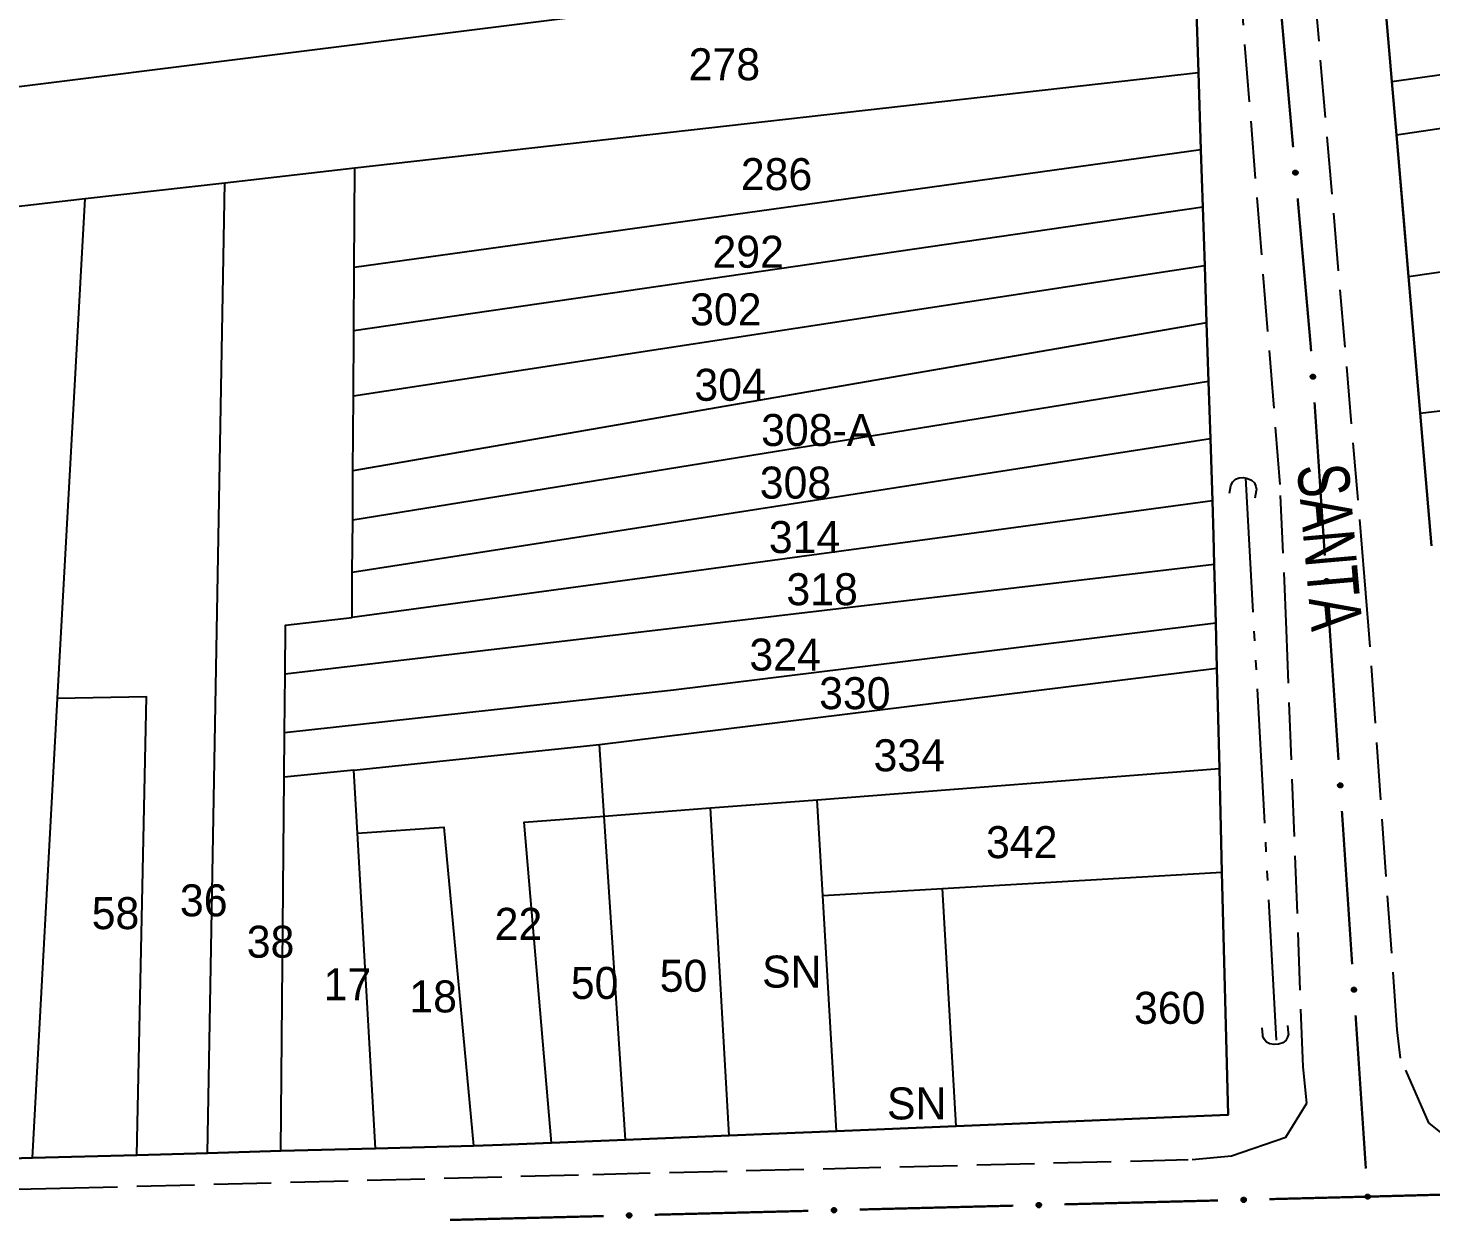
# Model space of a CAD drawing. Extents: x 201053 to 202535, y 4855063 to 4857394.
# Drawn here: x 202170.2 to 202279.7, y 4856967.6 to 4857060.6 of the extents above; entities that cross this region are included whole.
import ezdxf
from ezdxf.enums import TextEntityAlignment as Align

# ---------------------------------------------------------------- set-up
doc = ezdxf.new("R2010")
doc.units = 0
doc.header["$LTSCALE"] = 1.5
doc.header["$MEASUREMENT"] = 0
doc.linetypes.add('TRACO_05', pattern=[11, 7, -1, 0.5, -1, 0.5, -1])
doc.linetypes.add('TRACO_11', pattern=[8, 3, -1, 3, -1])
for name, color, linetype in [('CD_MALHA_LOTES', 7, 'CONTINUOUS'), ('HD-VALAS-DRENOS', 170, 'CONTINUOUS'), ('RU-QUADRA', 210, 'CONTINUOUS'), ('SV-BUEIRO-VALA', 7, 'CONTINUOUS'), ('SV-EIXO-RUA-N-PAV', 6, 'CONTINUOUS'), ('SV-EIXO-RUA-PAV', 20, 'CONTINUOUS'), ('SV-RUA-PAVIM', 7, 'CONTINUOUS'), ('SV-TXT-RUA-PAV', 7, 'CONTINUOUS'), ('Th_NmrPort', 7, 'CONTINUOUS')]:
    doc.layers.add(name, color=color, linetype=linetype)
doc.styles.add('ARIAL', font='ARIAL.SHX')

# ---------------------------------------------------------------- blocks, each defined once
blk = doc.blocks.new('COD120', base_point=(202246.23, 4857300.32))
at = {"layer": 'SV-BUEIRO-VALA'}
blk.add_lwpolyline([(202245.23, 4857298.92), (202245.23, 4857299.503333), (202245.23, 4857299.590833), (202245.313333, 4857299.824167), (202245.48, 4857300.086667), (202245.73, 4857300.2325), (202246.063333, 4857300.32), (202246.396667, 4857300.32), (202246.73, 4857300.2325), (202246.98, 4857300.086667), (202247.146667, 4857299.824167), (202247.23, 4857299.590833), (202247.23, 4857299.503333), (202247.23, 4857298.92)], dxfattribs=at)

msp = doc.modelspace()

# ---------------------------------------------------------------- linework, layer by layer
at = {"layer": 'CD_MALHA_LOTES', "linetype": 'Continuous', "flags": 128}
for points in [[(202261.16, 4857067.5), (202150.52, 4857053.64)], [(202261.16, 4857067.5), (202261.37, 4857062.69), (202261.55, 4857057.13)], [(202276.65, 4857056.42), (202318.57, 4857062.33)], [(202276.65, 4857056.42), (202276.21, 4857061.57)], [(202277.01, 4857052.26), (202318.57, 4857058.42)], [(202195.68, 4857049.66), (202261.55, 4857057.13)], [(202261.55, 4857057.13), (202261.75, 4857051.09)], [(202277.01, 4857052.26), (202276.65, 4857056.42)], [(202277.96, 4857041.17), (202277.01, 4857052.26)], [(202261.75, 4857051.09), (202195.63, 4857041.89)], [(202261.75, 4857051.09), (202261.9, 4857046.6)], [(202185.53, 4857048.51), (202195.68, 4857049.66)], [(202195.63, 4857041.89), (202195.68, 4857049.66)], [(202174.62, 4857047.28), (202185.53, 4857048.51)], [(202184.17, 4856972.7), (202185.53, 4857048.51)], [(202168.79, 4857046.61), (202174.62, 4857047.28)], [(202172.47, 4857008.2), (202174.62, 4857047.28)], [(202277.96, 4857041.17), (202318.57, 4857047.06)], [(202261.9, 4857046.6), (202195.6, 4857036.93)], [(202261.9, 4857046.6), (202262.04, 4857042.02)], [(202262.04, 4857042.02), (202195.57, 4857031.84)], [(202195.6, 4857036.93), (202195.63, 4857041.89)], [(202262.04, 4857042.02), (202262.19, 4857037.55)], [(202278.87, 4857030.49), (202277.96, 4857041.17)], [(202262.19, 4857037.55), (202195.53, 4857026)], [(202195.57, 4857031.84), (202195.6, 4857036.93)], [(202262.19, 4857037.55), (202262.34, 4857032.98)], [(202278.87, 4857030.49), (202318.57, 4857035.21)], [(202262.34, 4857032.98), (202195.51, 4857022.15)], [(202262.34, 4857032.98), (202262.49, 4857028.49)], [(202195.53, 4857026), (202195.57, 4857031.84)], [(202279.75, 4857020.13), (202278.87, 4857030.49)], [(202262.49, 4857028.49), (202195.48, 4857018.06)], [(202262.49, 4857028.49), (202262.64, 4857023.65)], [(202195.51, 4857022.15), (202195.53, 4857026)], [(202262.64, 4857023.65), (202195.46, 4857014.54)], [(202262.64, 4857023.65), (202262.73, 4857020.94), (202262.79, 4857018.67)], [(202195.48, 4857018.06), (202195.51, 4857022.15)], [(202262.79, 4857018.67), (202190.23, 4857010.11)], [(202262.79, 4857018.67), (202262.9, 4857014.09)], [(202195.46, 4857014.54), (202195.48, 4857018.06)], [(202262.9, 4857014.09), (202220.56, 4857008.87), (202190.19, 4857005.52)], [(202190.23, 4857010.11), (202190.27, 4857013.93), (202195.46, 4857014.54)], [(202262.9, 4857014.09), (202262.99, 4857010.58)], [(202214.79, 4857004.61), (202262.99, 4857010.58)], [(202262.99, 4857010.58), (202263.19, 4857002.74)], [(202190.19, 4857005.52), (202190.23, 4857010.11)], [(202178.65, 4856972.54), (202179.41, 4857008.35), (202172.47, 4857008.2)], [(202170.5, 4856972.32), (202172.47, 4857008.2)], [(202190.16, 4857002.06), (202190.19, 4857005.52)], [(202195.61, 4857002.62), (202214.79, 4857004.61)], [(202215.15, 4856999.01), (202214.79, 4857004.61)], [(202189.9, 4856972.86), (202190.16, 4857002.06)], [(202195.61, 4857002.62), (202190.16, 4857002.06)], [(202195.89, 4856997.7), (202195.61, 4857002.62)], [(202231.77, 4857000.3), (202263.19, 4857002.74)], [(202263.19, 4857002.74), (202263.39, 4856994.64)], [(202215.15, 4856999.01), (202223.46, 4856999.66)], [(202223.46, 4856999.66), (202231.77, 4857000.3)], [(202224.9, 4856974.07), (202223.46, 4856999.66)], [(202232.21, 4856992.82), (202231.77, 4857000.3)], [(202211.04, 4856973.49), (202208.9, 4856998.54), (202215.15, 4856999.01)], [(202216.82, 4856973.73), (202215.15, 4856999.01)], [(202195.89, 4856997.7), (202202.64, 4856998.16), (202204.94, 4856973.27)], [(202197.3, 4856973.06), (202195.89, 4856997.7)], [(202241.56, 4856993.36), (202263.39, 4856994.64)], [(202263.39, 4856994.64), (202263.87, 4856975.68), (202242.62, 4856974.8)], [(202232.21, 4856992.82), (202241.56, 4856993.36)], [(202242.62, 4856974.8), (202241.56, 4856993.36)], [(202233.3, 4856974.41), (202232.21, 4856992.82)], [(202233.3, 4856974.41), (202224.9, 4856974.07)], [(202242.62, 4856974.8), (202233.3, 4856974.41)], [(202211.04, 4856973.49), (202207.18, 4856973.33), (202204.94, 4856973.27)], [(202216.82, 4856973.73), (202211.04, 4856973.49)], [(202224.9, 4856974.07), (202216.82, 4856973.73)], [(202170.5, 4856972.32), (202166.16, 4856972.2), (202162.49, 4856972.09)], [(202178.65, 4856972.54), (202170.5, 4856972.32)], [(202184.17, 4856972.7), (202178.65, 4856972.54)], [(202189.9, 4856972.86), (202184.17, 4856972.7)], [(202197.3, 4856973.06), (202189.9, 4856972.86)], [(202204.94, 4856973.27), (202197.3, 4856973.06)]]:
    msp.add_lwpolyline(points, dxfattribs=at)
at = {"layer": 'HD-VALAS-DRENOS', "linetype": 'TRACO_05'}
msp.add_polyline3d([(202265.23, 4857025.44, 7.98), (202267.05, 4856992.01, 7.98), (202267.64, 4856981.18, 5.27)], dxfattribs=at)
at = {"layer": 'RU-QUADRA', "linetype": 'Continuous', "flags": 128}
for points in [[(202166.16, 4856972.2), (202170.5, 4856972.32), (202178.65, 4856972.54), (202184.17, 4856972.7), (202189.9, 4856972.86), (202197.3, 4856973.06), (202204.94, 4856973.27), (202207.18, 4856973.33), (202211.04, 4856973.49), (202216.82, 4856973.73), (202224.9, 4856974.07), (202233.3, 4856974.41), (202242.62, 4856974.8), (202263.87, 4856975.68), (202263.39, 4856994.64), (202263.19, 4857002.74), (202262.99, 4857010.58), (202262.9, 4857014.09), (202262.79, 4857018.67), (202262.73, 4857020.94), (202262.64, 4857023.65), (202262.49, 4857028.49), (202262.34, 4857032.98), (202262.19, 4857037.55), (202262.04, 4857042.02), (202261.9, 4857046.6), (202261.75, 4857051.09), (202261.55, 4857057.13), (202261.37, 4857062.69)], [(202276.21, 4857061.57), (202276.65, 4857056.42), (202277.01, 4857052.26), (202277.61, 4857045.27), (202277.96, 4857041.17), (202278.87, 4857030.49), (202279.75, 4857020.13)]]:
    msp.add_lwpolyline(points, dxfattribs=at)
at = {"layer": 'SV-EIXO-RUA-N-PAV', "const_width": 0.18}
msp.add_lwpolyline([(202274.77, 4856969.29), (202286.765648, 4856969.613171)], dxfattribs=at)
at = {"layer": 'SV-EIXO-RUA-PAV', "const_width": 0.18}
for points in [[(202267.885805, 4857063.234746), (202268.944175, 4857051.28151)], [(202269.296965, 4857047.297098), (202270.267138, 4857036.339965)], [(202270.267138, 4857036.339965), (202270.33, 4857035.63)], [(202270.33, 4857035.63), (202270.349183, 4857035.343384)], [(202270.616297, 4857031.352312), (202271.417639, 4857019.379099)], [(202271.684754, 4857015.388027), (202272.486096, 4857003.414813)], [(202272.75321, 4856999.423742), (202273.554553, 4856987.450528)], [(202273.821667, 4856983.459457), (202274.62301, 4856971.486243)], [(202251.086886, 4856968.688305), (202263.083015, 4856968.993082)], [(202267.081725, 4856969.094674), (202274.079467, 4856969.27246)], [(202274.079467, 4856969.27246), (202274.77, 4856969.29)], [(202203.10237, 4856967.469198), (202215.098499, 4856967.773975)], [(202219.097209, 4856967.875567), (202231.093338, 4856968.180344)], [(202235.092047, 4856968.281936), (202247.088176, 4856968.586713)]]:
    msp.add_lwpolyline(points, dxfattribs=at)
at = {"layer": 'SV-EIXO-RUA-PAV'}
for points in [[(202269.21755, 4857049.442133), (202269.25549, 4857049.411269), (202269.281786, 4857049.376985), (202269.295488, 4857049.342078), (202269.299553, 4857049.308074), (202269.299793, 4857049.272817), (202269.292193, 4857049.237218), (202269.275006, 4857049.199576), (202269.244313, 4857049.1613), (202269.207421, 4857049.13667), (202269.173917, 4857049.121405), (202269.138704, 4857049.115125), (202269.10445, 4857049.115465), (202269.067733, 4857049.124583), (202269.029756, 4857049.142372), (202268.992015, 4857049.174168), (202268.966465, 4857049.207956), (202268.954098, 4857049.242068), (202268.948009, 4857049.277509), (202268.948195, 4857049.313506), (202268.955856, 4857049.348408), (202268.973837, 4857049.386612), (202269.005712, 4857049.423447), (202269.039121, 4857049.449314), (202269.07305, 4857049.462157), (202269.108077, 4857049.467367), (202269.143436, 4857049.468038), (202269.179539, 4857049.461888), (202269.21755, 4857049.442133)], [(202270.58298, 4857033.498559), (202270.620248, 4857033.466887), (202270.645802, 4857033.432046), (202270.658751, 4857033.396852), (202270.662084, 4857033.362768), (202270.661567, 4857033.327515), (202270.653204, 4857033.292088), (202270.635213, 4857033.254823), (202270.603704, 4857033.217215), (202270.566292, 4857033.193383), (202270.532467, 4857033.178842), (202270.497127, 4857033.17332), (202270.462889, 4857033.174396), (202270.426376, 4857033.1843), (202270.38879, 4857033.202901), (202270.35174, 4857033.2355), (202270.326922, 4857033.269829), (202270.315291, 4857033.304199), (202270.309965, 4857033.339763), (202270.310924, 4857033.375747), (202270.319333, 4857033.410476), (202270.33813, 4857033.448286), (202270.37079, 4857033.484428), (202270.404747, 4857033.509571), (202270.438944, 4857033.521682), (202270.474075, 4857033.526138), (202270.50944, 4857033.526049), (202270.545402, 4857033.519125), (202270.58298, 4857033.498559)], [(202271.651437, 4857017.534274), (202271.688705, 4857017.502602), (202271.714258, 4857017.46776), (202271.727208, 4857017.432567), (202271.730541, 4857017.398483), (202271.730024, 4857017.36323), (202271.721661, 4857017.327802), (202271.70367, 4857017.290538), (202271.672161, 4857017.25293), (202271.634749, 4857017.229098), (202271.600924, 4857017.214557), (202271.565584, 4857017.209035), (202271.531346, 4857017.210111), (202271.494833, 4857017.220015), (202271.457247, 4857017.238616), (202271.420197, 4857017.271215), (202271.395379, 4857017.305544), (202271.383748, 4857017.339914), (202271.378421, 4857017.375478), (202271.379381, 4857017.411462), (202271.38779, 4857017.446191), (202271.406587, 4857017.484001), (202271.439247, 4857017.520142), (202271.473203, 4857017.545286), (202271.507401, 4857017.557397), (202271.542532, 4857017.561853), (202271.577897, 4857017.561764), (202271.613859, 4857017.55484), (202271.651437, 4857017.534274)], [(202272.719893, 4857001.569989), (202272.757162, 4857001.538317), (202272.782715, 4857001.503475), (202272.795664, 4857001.468281), (202272.798998, 4857001.434198), (202272.798481, 4857001.398945), (202272.790118, 4857001.363517), (202272.772126, 4857001.326253), (202272.740617, 4857001.288645), (202272.703205, 4857001.264813), (202272.669381, 4857001.250272), (202272.634041, 4857001.24475), (202272.599803, 4857001.245826), (202272.56329, 4857001.255729), (202272.525704, 4857001.274331), (202272.488654, 4857001.30693), (202272.463836, 4857001.341259), (202272.452205, 4857001.375629), (202272.446878, 4857001.411193), (202272.447837, 4857001.447177), (202272.456247, 4857001.481906), (202272.475044, 4857001.519716), (202272.507703, 4857001.555857), (202272.54166, 4857001.581001), (202272.575858, 4857001.593112), (202272.610989, 4857001.597568), (202272.646353, 4857001.597479), (202272.682316, 4857001.590555), (202272.719893, 4857001.569989)], [(202273.78835, 4856985.605704), (202273.825618, 4856985.574032), (202273.851172, 4856985.53919), (202273.864121, 4856985.503996), (202273.867455, 4856985.469913), (202273.866938, 4856985.43466), (202273.858575, 4856985.399232), (202273.840583, 4856985.361967), (202273.809074, 4856985.324359), (202273.771662, 4856985.300528), (202273.737838, 4856985.285987), (202273.702498, 4856985.280464), (202273.668259, 4856985.28154), (202273.631746, 4856985.291444), (202273.59416, 4856985.310046), (202273.557111, 4856985.342644), (202273.532293, 4856985.376974), (202273.520662, 4856985.411344), (202273.515335, 4856985.446907), (202273.516294, 4856985.482892), (202273.524704, 4856985.517621), (202273.543501, 4856985.555431), (202273.57616, 4856985.591572), (202273.610117, 4856985.616716), (202273.644315, 4856985.628827), (202273.679445, 4856985.633283), (202273.71481, 4856985.633194), (202273.750773, 4856985.62627), (202273.78835, 4856985.605704)], [(202264.93594, 4856969.150273), (202264.969128, 4856969.186198), (202265.004998, 4856969.210287), (202265.040698, 4856969.221767), (202265.07489, 4856969.223686), (202265.110092, 4856969.22171), (202265.145143, 4856969.211887), (202265.18163, 4856969.192367), (202265.217901, 4856969.159328), (202265.240163, 4856969.120961), (202265.25329, 4856969.086563), (202265.257344, 4856969.051024), (202265.254851, 4856969.01686), (202265.243444, 4856968.980789), (202265.223301, 4856968.944005), (202265.189196, 4856968.908338), (202265.153869, 4856968.884963), (202265.119046, 4856968.874765), (202265.083293, 4856968.870916), (202265.047379, 4856968.873364), (202265.013028, 4856968.883205), (202264.976029, 4856968.903552), (202264.941271, 4856968.93768), (202264.917555, 4856968.972649), (202264.906871, 4856969.007319), (202264.903874, 4856969.042604), (202264.905427, 4856969.077935), (202264.913835, 4856969.11358), (202264.93594, 4856969.150273)], [(202274.867564, 4856969.442457), (202274.905386, 4856969.411447), (202274.93155, 4856969.377062), (202274.945119, 4856969.342103), (202274.949053, 4856969.308083), (202274.949159, 4856969.272827), (202274.941422, 4856969.237257), (202274.924091, 4856969.19968), (202274.893251, 4856969.161522), (202274.856265, 4856969.137034), (202274.822703, 4856969.121898), (202274.787466, 4856969.115753), (202274.753214, 4856969.116224), (202274.716532, 4856969.125482), (202274.678623, 4856969.143417), (202274.641004, 4856969.175357), (202274.615584, 4856969.209243), (202274.603348, 4856969.243402), (202274.597394, 4856969.278867), (202274.597718, 4856969.314862), (202274.605514, 4856969.349734), (202274.62364, 4856969.38787), (202274.655657, 4856969.424582), (202274.689164, 4856969.450321), (202274.723143, 4856969.463034), (202274.75819, 4856969.468109), (202274.793551, 4856969.468645), (202274.82963, 4856969.462357), (202274.867564, 4856969.442457)], [(202216.951424, 4856967.931167), (202216.984612, 4856967.967091), (202217.020482, 4856967.99118), (202217.056182, 4856968.00266), (202217.090374, 4856968.004579), (202217.125576, 4856968.002603), (202217.160627, 4856967.99278), (202217.197114, 4856967.97326), (202217.233385, 4856967.940221), (202217.255647, 4856967.901854), (202217.268774, 4856967.867456), (202217.272828, 4856967.831918), (202217.270335, 4856967.797753), (202217.258928, 4856967.761682), (202217.238785, 4856967.724899), (202217.20468, 4856967.689231), (202217.169353, 4856967.665856), (202217.13453, 4856967.655658), (202217.098777, 4856967.651809), (202217.062863, 4856967.654258), (202217.028512, 4856967.664098), (202216.991513, 4856967.684445), (202216.956755, 4856967.718574), (202216.933039, 4856967.753543), (202216.922355, 4856967.788212), (202216.919358, 4856967.823498), (202216.920911, 4856967.858828), (202216.929319, 4856967.894473), (202216.951424, 4856967.931167)], [(202232.946263, 4856968.337536), (202232.979451, 4856968.37346), (202233.015321, 4856968.397549), (202233.051021, 4856968.409029), (202233.085213, 4856968.410948), (202233.120414, 4856968.408972), (202233.155465, 4856968.399149), (202233.191953, 4856968.379629), (202233.228224, 4856968.34659), (202233.250485, 4856968.308223), (202233.263613, 4856968.273825), (202233.267667, 4856968.238287), (202233.265174, 4856968.204122), (202233.253766, 4856968.168051), (202233.233624, 4856968.131268), (202233.199519, 4856968.0956), (202233.164191, 4856968.072225), (202233.129369, 4856968.062027), (202233.093615, 4856968.058178), (202233.057701, 4856968.060627), (202233.02335, 4856968.070467), (202232.986352, 4856968.090814), (202232.951594, 4856968.124942), (202232.927878, 4856968.159911), (202232.917194, 4856968.194581), (202232.914197, 4856968.229866), (202232.91575, 4856968.265197), (202232.924157, 4856968.300842), (202232.946263, 4856968.337536)], [(202248.941101, 4856968.743905), (202248.97429, 4856968.779829), (202249.010159, 4856968.803918), (202249.045859, 4856968.815398), (202249.080052, 4856968.817317), (202249.115253, 4856968.815341), (202249.150304, 4856968.805518), (202249.186791, 4856968.785998), (202249.223062, 4856968.752959), (202249.245324, 4856968.714592), (202249.258452, 4856968.680194), (202249.262506, 4856968.644656), (202249.260013, 4856968.610491), (202249.248605, 4856968.57442), (202249.228463, 4856968.537636), (202249.194358, 4856968.501969), (202249.15903, 4856968.478594), (202249.124208, 4856968.468396), (202249.088454, 4856968.464547), (202249.05254, 4856968.466996), (202249.018189, 4856968.476836), (202248.98119, 4856968.497183), (202248.946432, 4856968.531311), (202248.922717, 4856968.56628), (202248.912033, 4856968.60095), (202248.909036, 4856968.636235), (202248.910589, 4856968.671566), (202248.918996, 4856968.707211), (202248.941101, 4856968.743905)]]:
    msp.add_lwpolyline(points, close=True, dxfattribs=at)
for points in [[(202268.948195, 4857049.313506), (202268.966465, 4857049.207956)], [(202268.953041, 4857049.32669), (202268.978187, 4857049.197409)], [(202268.955856, 4857049.348408), (202268.992015, 4857049.174168)], [(202268.967702, 4857049.362234), (202269.009739, 4857049.165957)], [(202268.973837, 4857049.386612), (202269.029756, 4857049.142372)], [(202268.991637, 4857049.40134), (202269.047966, 4857049.136465)], [(202269.005712, 4857049.423447), (202269.067733, 4857049.124583)], [(202269.02161, 4857049.434131), (202269.084629, 4857049.124643)], [(202269.039121, 4857049.449314), (202269.10445, 4857049.115465)], [(202269.055626, 4857049.452211), (202269.120811, 4857049.118257)], [(202269.07305, 4857049.462157), (202269.138704, 4857049.115125)], [(202269.090363, 4857049.462136), (202269.153552, 4857049.119786)], [(202269.108077, 4857049.467367), (202269.173917, 4857049.121405)], [(202269.127182, 4857049.464026), (202269.192007, 4857049.13415)], [(202269.143436, 4857049.468038), (202269.207421, 4857049.13667)], [(202269.161764, 4857049.460239), (202269.225902, 4857049.15359)], [(202269.179539, 4857049.461888), (202269.244313, 4857049.1613)], [(202269.196827, 4857049.451015), (202269.257475, 4857049.183782)], [(202269.21755, 4857049.442133), (202269.275006, 4857049.199576)], [(202269.237533, 4857049.424482), (202269.282528, 4857049.225727)], [(202269.25549, 4857049.411269), (202269.292193, 4857049.237218)], [(202269.270564, 4857049.39179), (202269.29423, 4857049.263749)], [(202269.281786, 4857049.376985), (202269.299793, 4857049.272817)], [(202270.474075, 4857033.526138), (202270.532467, 4857033.178842)], [(202270.493103, 4857033.522388), (202270.550826, 4857033.191195)], [(202270.50944, 4857033.526049), (202270.566292, 4857033.193383)], [(202270.310924, 4857033.375747), (202270.326922, 4857033.269829)], [(202270.316052, 4857033.388824), (202270.338415, 4857033.259033)], [(202270.319333, 4857033.410476), (202270.35174, 4857033.2355)], [(202270.331474, 4857033.424045), (202270.369284, 4857033.22691)], [(202270.33813, 4857033.448286), (202270.38879, 4857033.202901)], [(202270.356243, 4857033.462628), (202270.406869, 4857033.196604)], [(202270.37079, 4857033.484428), (202270.426376, 4857033.1843)], [(202270.386914, 4857033.494767), (202270.44327, 4857033.183997)], [(202270.404747, 4857033.509571), (202270.462889, 4857033.174396)], [(202270.42131, 4857033.512113), (202270.479306, 4857033.176836)], [(202270.438944, 4857033.521682), (202270.497127, 4857033.17332)], [(202270.456252, 4857033.521289), (202270.512073, 4857033.177661)], [(202270.527596, 4857033.517858), (202270.585131, 4857033.209902)], [(202270.545402, 4857033.519125), (202270.603704, 4857033.217215)], [(202270.562453, 4857033.507883), (202270.617346, 4857033.23941)], [(202270.58298, 4857033.498559), (202270.635213, 4857033.254823)], [(202270.602579, 4857033.480482), (202270.643294, 4857033.280806)], [(202270.620248, 4857033.466887), (202270.653204, 4857033.292088)], [(202270.634901, 4857033.447088), (202270.65581, 4857033.318568)], [(202270.645802, 4857033.432046), (202270.661567, 4857033.327515)], [(202271.379381, 4857017.411462), (202271.395379, 4857017.305544)], [(202271.384509, 4857017.424539), (202271.406872, 4857017.294748)], [(202271.38779, 4857017.446191), (202271.420197, 4857017.271215)], [(202271.39993, 4857017.45976), (202271.437741, 4857017.262625)], [(202271.406587, 4857017.484001), (202271.457247, 4857017.238616)], [(202271.4247, 4857017.498343), (202271.475326, 4857017.232319)], [(202271.439247, 4857017.520142), (202271.494833, 4857017.220015)], [(202271.45537, 4857017.530482), (202271.511727, 4857017.219712)], [(202271.473203, 4857017.545286), (202271.531346, 4857017.210111)], [(202271.489767, 4857017.547827), (202271.547763, 4857017.21255)], [(202271.507401, 4857017.557397), (202271.565584, 4857017.209035)], [(202271.524709, 4857017.557004), (202271.580529, 4857017.213376)], [(202271.542532, 4857017.561853), (202271.600924, 4857017.214557)], [(202271.56156, 4857017.558103), (202271.619283, 4857017.22691)], [(202271.577897, 4857017.561764), (202271.634749, 4857017.229098)], [(202271.596053, 4857017.553573), (202271.653588, 4857017.245617)], [(202271.613859, 4857017.55484), (202271.672161, 4857017.25293)], [(202271.63091, 4857017.543598), (202271.685803, 4857017.275125)], [(202271.651437, 4857017.534274), (202271.70367, 4857017.290538)], [(202271.671036, 4857017.516197), (202271.711751, 4857017.316521)], [(202271.688705, 4857017.502602), (202271.721661, 4857017.327802)], [(202271.703357, 4857017.482803), (202271.724267, 4857017.354283)], [(202271.714258, 4857017.46776), (202271.730024, 4857017.36323)], [(202272.447837, 4857001.447177), (202272.463836, 4857001.341259)], [(202272.452966, 4857001.460254), (202272.475328, 4857001.330463)], [(202272.456247, 4857001.481906), (202272.488654, 4857001.30693)], [(202272.468387, 4857001.495475), (202272.506197, 4857001.29834)], [(202272.475044, 4857001.519716), (202272.525704, 4857001.274331)], [(202272.493157, 4857001.534058), (202272.543783, 4857001.268034)], [(202272.507703, 4857001.555857), (202272.56329, 4857001.255729)], [(202272.523827, 4857001.566197), (202272.580183, 4857001.255426)], [(202272.54166, 4857001.581001), (202272.599803, 4857001.245826)], [(202272.558223, 4857001.583542), (202272.61622, 4857001.248265)], [(202272.575858, 4857001.593112), (202272.634041, 4857001.24475)], [(202272.593166, 4857001.592719), (202272.648986, 4857001.249091)], [(202272.610989, 4857001.597568), (202272.669381, 4857001.250272)], [(202272.630017, 4857001.593818), (202272.68774, 4857001.262625)], [(202272.646353, 4857001.597479), (202272.703205, 4857001.264813)], [(202272.66451, 4857001.589288), (202272.722045, 4857001.281332)], [(202272.682316, 4857001.590555), (202272.740617, 4857001.288645)], [(202272.699367, 4857001.579313), (202272.75426, 4857001.310839)], [(202272.719893, 4857001.569989), (202272.772126, 4857001.326253)], [(202272.739493, 4857001.551912), (202272.780208, 4857001.352236)], [(202272.757162, 4857001.538317), (202272.790118, 4857001.363517)], [(202272.771814, 4857001.518518), (202272.792724, 4857001.389998)], [(202272.782715, 4857001.503475), (202272.798481, 4857001.398945)], [(202273.516294, 4856985.482892), (202273.532293, 4856985.376974)], [(202273.521423, 4856985.495969), (202273.543785, 4856985.366178)], [(202273.524704, 4856985.517621), (202273.557111, 4856985.342644)], [(202273.536844, 4856985.53119), (202273.574654, 4856985.334055)], [(202273.543501, 4856985.555431), (202273.59416, 4856985.310046)], [(202273.561613, 4856985.569772), (202273.61224, 4856985.303748)], [(202273.57616, 4856985.591572), (202273.631746, 4856985.291444)], [(202273.592284, 4856985.601912), (202273.64864, 4856985.291141)], [(202273.610117, 4856985.616716), (202273.668259, 4856985.28154)], [(202273.62668, 4856985.619257), (202273.684677, 4856985.28398)], [(202273.644315, 4856985.628827), (202273.702498, 4856985.280464)], [(202273.661623, 4856985.628434), (202273.717443, 4856985.284806)], [(202273.679445, 4856985.633283), (202273.737838, 4856985.285987)], [(202273.698474, 4856985.629532), (202273.756197, 4856985.29834)], [(202273.71481, 4856985.633194), (202273.771662, 4856985.300528)], [(202273.732966, 4856985.625003), (202273.790502, 4856985.317047)], [(202273.750773, 4856985.62627), (202273.809074, 4856985.324359)], [(202273.767823, 4856985.615028), (202273.822716, 4856985.346554)], [(202273.78835, 4856985.605704), (202273.840583, 4856985.361967)], [(202273.807949, 4856985.587627), (202273.848665, 4856985.387951)], [(202273.825618, 4856985.574032), (202273.858575, 4856985.399232)], [(202273.840271, 4856985.554233), (202273.861181, 4856985.425713)], [(202273.851172, 4856985.53919), (202273.866938, 4856985.43466)], [(202264.903874, 4856969.042604), (202265.25329, 4856969.086563)], [(202264.905427, 4856969.077935), (202265.240163, 4856969.120961)], [(202264.906871, 4856969.007319), (202265.257344, 4856969.051024)], [(202264.907981, 4856969.024596), (202265.253626, 4856969.066137)], [(202264.908409, 4856969.061461), (202265.241708, 4856969.105418)], [(202264.913835, 4856969.11358), (202265.217901, 4856969.159328)], [(202264.914363, 4856969.095736), (202265.224438, 4856969.140468)], [(202264.915702, 4856968.989303), (202265.253094, 4856969.033364)], [(202264.917555, 4856968.972649), (202265.254851, 4856969.01686)], [(202264.925774, 4856969.13015), (202265.19629, 4856969.173877)], [(202264.931608, 4856968.954218), (202265.244446, 4856968.997656)], [(202264.93594, 4856969.150273), (202265.18163, 4856969.192367)], [(202264.941271, 4856968.93768), (202265.243444, 4856968.980789)], [(202264.954813, 4856969.169107), (202265.156004, 4856969.201518)], [(202264.96245, 4856968.922243), (202265.230342, 4856968.961808)], [(202264.969128, 4856969.186198), (202265.145143, 4856969.211887)], [(202264.976029, 4856968.903552), (202265.223301, 4856968.944005)], [(202264.989517, 4856969.200018), (202265.118793, 4856969.215587)], [(202264.999973, 4856968.895897), (202265.198505, 4856968.92551)], [(202265.004998, 4856969.210287), (202265.110092, 4856969.22171)], [(202265.013028, 4856968.883205), (202265.189196, 4856968.908338)], [(202265.034526, 4856968.87903), (202265.165131, 4856968.895998)], [(202274.597718, 4856969.314862), (202274.615584, 4856969.209243)], [(202274.602615, 4856969.328027), (202274.627265, 4856969.198652)], [(202274.605514, 4856969.349734), (202274.641004, 4856969.175357)], [(202274.617413, 4856969.363516), (202274.658696, 4856969.167078)], [(202274.62364, 4856969.38787), (202274.678623, 4856969.143417)], [(202274.641497, 4856969.402529), (202274.696811, 4856969.13744)], [(202274.655657, 4856969.424582), (202274.716532, 4856969.125482)], [(202274.671596, 4856969.435205), (202274.733428, 4856969.125477)], [(202274.689164, 4856969.450321), (202274.753214, 4856969.116224)], [(202274.70568, 4856969.453155), (202274.769585, 4856969.118953)], [(202274.723143, 4856969.463034), (202274.787466, 4856969.115753)], [(202274.740456, 4856969.462946), (202274.802332, 4856969.120357)], [(202274.75819, 4856969.468109), (202274.822703, 4856969.121898)], [(202274.777281, 4856969.464695), (202274.840841, 4856969.134573)], [(202274.793551, 4856969.468645), (202274.856265, 4856969.137034)], [(202274.811849, 4856969.460776), (202274.87481, 4856969.153883)], [(202274.82963, 4856969.462357), (202274.893251, 4856969.161522)], [(202274.846876, 4856969.451417), (202274.906499, 4856969.183954)], [(202274.867564, 4856969.442457), (202274.924091, 4856969.19968)], [(202274.88748, 4856969.424729), (202274.931713, 4856969.225802)], [(202274.905386, 4856969.411447), (202274.941422, 4856969.237257)], [(202274.920386, 4856969.391911), (202274.94356, 4856969.263779)], [(202274.93155, 4856969.377062), (202274.949159, 4856969.272827)], [(202216.919358, 4856967.823498), (202217.268774, 4856967.867456)], [(202216.920911, 4856967.858828), (202217.255647, 4856967.901854)], [(202216.922355, 4856967.788212), (202217.272828, 4856967.831918)], [(202216.923465, 4856967.80549), (202217.26911, 4856967.84703)], [(202216.923893, 4856967.842354), (202217.257192, 4856967.886311)], [(202216.929319, 4856967.894473), (202217.233385, 4856967.940221)], [(202216.929847, 4856967.87663), (202217.239922, 4856967.921362)], [(202216.931186, 4856967.770197), (202217.268578, 4856967.814258)], [(202216.933039, 4856967.753543), (202217.270335, 4856967.797753)], [(202216.941257, 4856967.911044), (202217.211774, 4856967.954771)], [(202216.951424, 4856967.931167), (202217.197114, 4856967.97326)], [(202216.970297, 4856967.95), (202217.171488, 4856967.982411)], [(202216.984612, 4856967.967091), (202217.160627, 4856967.99278)], [(202217.005001, 4856967.980911), (202217.134277, 4856967.99648)], [(202217.020482, 4856967.99118), (202217.125576, 4856968.002603)], [(202232.914197, 4856968.229866), (202233.263613, 4856968.273825)], [(202232.91575, 4856968.265197), (202233.250485, 4856968.308223)], [(202232.917194, 4856968.194581), (202233.267667, 4856968.238287)], [(202232.918303, 4856968.211858), (202233.263949, 4856968.253399)], [(202232.918732, 4856968.248723), (202233.252031, 4856968.29268)], [(202232.924157, 4856968.300842), (202233.228224, 4856968.34659)], [(202232.924686, 4856968.282999), (202233.234761, 4856968.327731)], [(202232.926025, 4856968.176566), (202233.263416, 4856968.220626)], [(202232.927878, 4856968.159911), (202233.265174, 4856968.204122)], [(202232.936096, 4856968.317413), (202233.206613, 4856968.361139)], [(202232.941931, 4856968.141481), (202233.254769, 4856968.184918)], [(202232.946263, 4856968.337536), (202233.191953, 4856968.379629)], [(202232.951594, 4856968.124942), (202233.253766, 4856968.168051)], [(202232.965136, 4856968.356369), (202233.166327, 4856968.38878)], [(202232.972772, 4856968.109505), (202233.240665, 4856968.14907)], [(202232.979451, 4856968.37346), (202233.155465, 4856968.399149)], [(202232.986352, 4856968.090814), (202233.233624, 4856968.131268)], [(202232.999839, 4856968.38728), (202233.129115, 4856968.402849)], [(202233.010296, 4856968.083159), (202233.208828, 4856968.112773)], [(202233.015321, 4856968.397549), (202233.120414, 4856968.408972)], [(202233.02335, 4856968.070467), (202233.199519, 4856968.0956)], [(202233.044848, 4856968.066293), (202233.175454, 4856968.08326)], [(202233.057701, 4856968.060627), (202233.164191, 4856968.072225)], [(202248.909036, 4856968.636235), (202249.258452, 4856968.680194)], [(202248.910589, 4856968.671566), (202249.245324, 4856968.714592)], [(202248.912033, 4856968.60095), (202249.262506, 4856968.644656)], [(202248.913142, 4856968.618227), (202249.258787, 4856968.659768)], [(202248.91357, 4856968.655092), (202249.24687, 4856968.699049)], [(202248.918996, 4856968.707211), (202249.223062, 4856968.752959)], [(202248.919524, 4856968.689368), (202249.2296, 4856968.734099)], [(202248.920864, 4856968.582934), (202249.258255, 4856968.626995)], [(202248.922717, 4856968.56628), (202249.260013, 4856968.610491)], [(202248.930935, 4856968.723782), (202249.201451, 4856968.767508)], [(202248.93677, 4856968.54785), (202249.249607, 4856968.591287)], [(202248.941101, 4856968.743905), (202249.186791, 4856968.785998)], [(202248.946432, 4856968.531311), (202249.248605, 4856968.57442)], [(202248.959974, 4856968.762738), (202249.161165, 4856968.795149)], [(202248.967611, 4856968.515874), (202249.235504, 4856968.555439)], [(202248.97429, 4856968.779829), (202249.150304, 4856968.805518)], [(202248.98119, 4856968.497183), (202249.228463, 4856968.537636)], [(202248.994678, 4856968.793649), (202249.123954, 4856968.809218)], [(202249.005134, 4856968.489528), (202249.203667, 4856968.519141)], [(202249.010159, 4856968.803918), (202249.115253, 4856968.815341)], [(202249.018189, 4856968.476836), (202249.194358, 4856968.501969)], [(202249.039687, 4856968.472661), (202249.170292, 4856968.489629)], [(202249.05254, 4856968.466996), (202249.15903, 4856968.478594)], [(202265.047379, 4856968.873364), (202265.153869, 4856968.884963)], [(202216.947092, 4856967.735112), (202217.25993, 4856967.778549)], [(202216.956755, 4856967.718574), (202217.258928, 4856967.761682)], [(202216.977934, 4856967.703136), (202217.245826, 4856967.742701)], [(202216.991513, 4856967.684445), (202217.238785, 4856967.724899)], [(202217.015457, 4856967.67679), (202217.213989, 4856967.706404)], [(202217.028512, 4856967.664098), (202217.20468, 4856967.689231)], [(202217.05001, 4856967.659924), (202217.180615, 4856967.676891)], [(202217.062863, 4856967.654258), (202217.169353, 4856967.665856)]]:
    msp.add_lwpolyline(points, dxfattribs=at)
at = {"layer": 'SV-RUA-PAVIM', "linetype": 'TRACO_11'}
for points in [[(202050.09, 4857128.8, 6.84), (202047.83, 4857122.95, 6.74), (202048.62, 4857107.27, 6.31), (202049.4, 4857090.33, 6.31), (202050.43, 4857067.9, 5.76), (202053.16, 4857026.13, 4.35), (202055.21, 4857008.12, 4.29), (202056.6, 4856999.46, 4.29), (202060.65, 4856974.78, 3.52), (202062.11, 4856970.79, 3.52), (202063.84, 4856968.78, 3.52), (202133.31, 4856968.95, 3.44), (202172.66, 4856969.95, 3.45), (202214.25, 4856971.03, 3.44), (202261.07, 4856972.19, 5.13), (202264.12, 4856972.49, 5.36), (202268.37, 4856973.93, 5.36), (202270.02, 4856976.59, 5.36), (202269.73, 4856979.43, 5.36), (202268.43, 4857013.57, 5.36), (202267.93, 4857024.92, 7.92), (202262.07, 4857098.23, 9.63), (202262.17, 4857097.64, 9.18), (202253.87, 4857174.86, 9.18)], [(202282.33, 4856972.79, 5.64), (202279.54, 4856975.05, 5.65), (202277.33, 4856980.11, 5.65), (202277.06, 4856982.33, 5.65), (202274.84, 4857013.88, 5.65), (202274.53, 4857017.72, 7.79), (202269.87, 4857072.46, 9.32), (202269.69, 4857074.63, 9.32), (202269.09, 4857082.16, 9.32), (202266.4, 4857116.02, 9.57), (202263.49, 4857174.86, 8.37)]]:
    msp.add_polyline3d(points, dxfattribs=at)

# ---------------------------------------------------------------- block references
at = {"layer": 'SV-BUEIRO-VALA'}
for p, rotation in [((202265.23, 4857025.44, 4.49), 349), ((202267.64, 4856981.18, 4.49), 185)]:
    msp.add_blockref('COD120', p, dxfattribs=dict(at, rotation=rotation))

# ---------------------------------------------------------------- texts
at = {"layer": 'SV-TXT-RUA-PAV', "style": 'ARIAL', "width": 0.7}
msp.add_text('SANTA', height=4, rotation=275, dxfattribs=at).set_placement((202269.25, 4857026.38))
at = {"layer": 'Th_NmrPort', "color": 1}
for s, p in [('278', (202221.744146, 4857057.763061)), ('286', (202225.817829, 4857049.178473)), ('292', (202223.601957, 4857043.115473)), ('302', (202221.859639, 4857038.61056)), ('304', (202222.189639, 4857032.72056)), ('308-A', (202227.404992, 4857029.187246)), ('308', (202227.294992, 4857025.077246)), ('314', (202228.008107, 4857020.823221)), ('318', (202229.377829, 4857016.748473)), ('324', (202226.487829, 4857011.638473)), ('330', (202231.931957, 4857008.625473)), ('334', (202236.184146, 4857003.773061)), ('342', (202244.96516, 4856996.985971)), ('36', (202182.02, 4856992.44)), ('58', (202175.13, 4856991.44)), ('22', (202206.597045, 4856990.602953)), ('38', (202187.24, 4856989.21)), ('50', (202219.48344, 4856986.547437)), ('SN', (202227.477858, 4856986.873958)), ('17', (202193.24, 4856985.88)), ('50', (202212.54344, 4856985.987437)), ('18', (202199.937045, 4856984.932953)), ('360', (202256.518559, 4856984.042248)), ('SN', (202237.230485, 4856976.573478))]:
    msp.add_text(s, height=2.5, dxfattribs=at).set_placement(p, align=Align.MIDDLE_LEFT)

doc.saveas('drawing.dxf')
